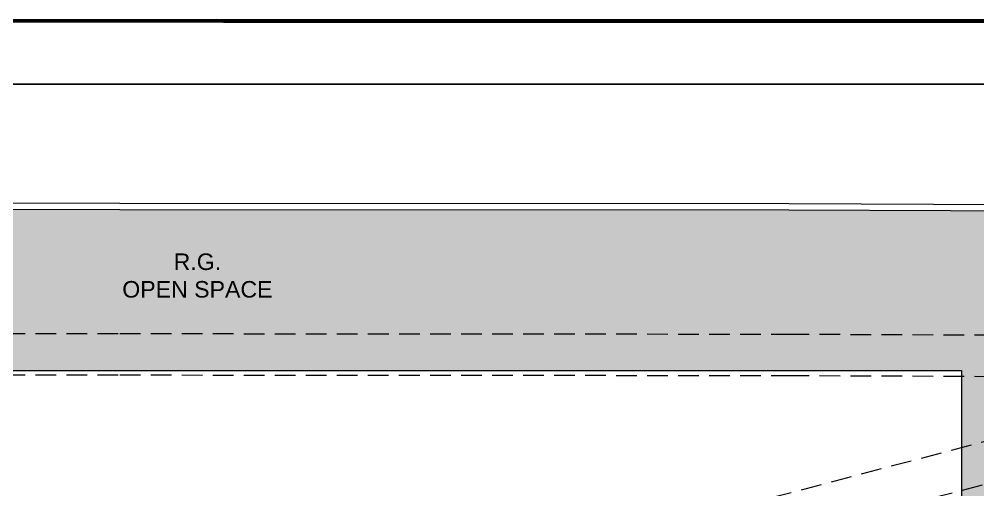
# Model space of a CAD drawing. Header units: inches. Extents: x 27644242 to 29005101, y -955243 to 216979.
# Drawn here: x 28739331 to 28774097, y -818233 to -801172 of the extents above; entities that cross this region are included whole.
import ezdxf

# ---------------------------------------------------------------- set-up
doc = ezdxf.new("R2010")
doc.units = ezdxf.units.IN
doc.header["$MEASUREMENT"] = 0
doc.linetypes.add('01-Xref Col Podium Lvl-1$0$HIDDEN', pattern=[0.375, 0.25, -0.125])
doc.layers.get('Defpoints').update_dxf_attribs({"color": 8})
doc.layers.add('ELEVATION', color=40, linetype='Continuous', lineweight=13)
doc.layers.add('RVA Site Boundary', color=17, linetype='Continuous', lineweight=15)
doc.layers.add('HATCH', color=9, linetype='Continuous')
doc.layers.add('text', color=7, linetype='Continuous')
doc.styles.add('AMITS', font='arial.ttf')

msp = doc.modelspace()

# ---------------------------------------------------------------- hatches: boundary and pattern name
at = {"layer": 'HATCH', "ltscale": 500, "true_color": 0x1f7f00, "transparency": 33554508}
h = msp.add_hatch(color=86, dxfattribs=at)
h.dxf.hatch_style = 1
h.paths.add_polyline_path([(28779889.84878924, -821147.8890416635), (28786372.80866555, -819430.0440009534), (28789422.17884777, -818681.4083542805), (28792994.83357248, -817944.8349494407), (28793157.15560145, -817911.3163121947), (28793126.05552679, -817778.8119487932), (28790698.81821782, -808186.0544083782), (28767243.48830008, -808088.0794136175), (28742984.13938398, -808069.1039027586), (28728662.28131609, -808063.8055530674), (28716553.18117888, -808099.5167123155), (28716553.18117888, -813902.1228946815), (28773507.89614654, -813902.1228946815), (28773507.89614654, -822987.3342835439)])

# ---------------------------------------------------------------- linework, layer by layer
at = {"layer": 'Defpoints', "linetype": 'Continuous', "const_width": 154.4264220221692}
msp.add_lwpolyline([(28798160.52800938, -801249.244921484), (28798160.52800747, -875499.2449214542), (28689573.81142186, -875499.2449191445), (28689573.81142377, -801249.2449191818)], close=True, dxfattribs=at)
at = {"layer": 'Defpoints', "color": 6, "ltscale": 500}
msp.add_lwpolyline([(28689580.45461486, -851821.228513943), (28798167.17119952, -851821.228513943), (28798167.17119952, -803526.0324533742), (28689580.45461486, -803526.0324533742)], close=True, dxfattribs=at)
at = {"layer": 'ELEVATION', "ltscale": 500}
msp.add_lwpolyline([(28716553.18117888, -808073.4599723883), (28716553.18117888, -813902.1228946815), (28773507.89614654, -813902.1228946815), (28773507.89614654, -822913.3810114947)], dxfattribs=at)
at = {"layer": 'RVA Site Boundary', "ltscale": 500}
for points in [[(28728661.98471227, -807833.8054276032), (28742984.27188898, -807839.1039360447), (28767244.0586145, -807858.0797893521), (28790878.05914157, -807956.8011071051), (28793349.51626961, -817724.3211239201), (28793435.05908176, -818088.7831385524)], [(28728661.98471227, -807833.8054276032), (28742984.27188898, -807839.1039360445), (28767244.0586145, -807858.0797893521), (28790878.05914157, -807956.8011071051), (28793349.51626961, -817724.3211239201), (28793435.05908176, -818088.7831385524)]]:
    msp.add_lwpolyline(points, dxfattribs=at)
at = {"layer": 'RVA Site Boundary', "color": 5, "ltscale": 500}
for points in [[(28728661.98471227, -807833.8054276002), (28742984.27188898, -807839.1039360431), (28767244.0586145, -807858.0797893521), (28790878.05914157, -807956.8011071053)], [(28728662.28131609, -808063.8055530675), (28742984.13938398, -808069.1039027586), (28767243.48830008, -808088.0794136175), (28790698.81821782, -808186.0544083782)]]:
    msp.add_lwpolyline(points, dxfattribs=at)
at = {"layer": 'RVA Site Boundary', "linetype": '01-Xref Col Podium Lvl-1$0$HIDDEN', "ltscale": 3000}
for points in [[(28728668.08443358, -812563.8080078613), (28742981.54706446, -812569.103251673), (28767232.32996485, -812588.0720622481), (28787191.93057929, -812671.445085458), (28787650.25314726, -814482.795485168), (28785259.94735159, -815069.6275252786), (28778690.25506888, -816810.4547897018), (28775344.88423221, -817774.6779377488), (28768106.52557391, -819684.5458307746), (28770492.42657816, -829638.746948686), (28771116.3022439, -832203.9089716903), (28768872.10574103, -831659.1306444022), (28763115.22133409, -833505.3640918804), (28761838.70662969, -833838.733228774), (28755905.89056372, -833672.8080625318), (28749977.85867859, -833868.0667593209), (28749256.89762315, -833933.7618180683), (28741955.48243101, -834350.647306965), (28733624.94699171, -835108.9421710114)], [(28728670.01880607, -814063.8088261257), (28742980.68295795, -814069.1030346446), (28767228.61051977, -814088.0696117918), (28782861.60407977, -814153.3700133425), (28778290.39049542, -815364.6433723813), (28774945.77737181, -816328.6481277593), (28766306.06871636, -818608.2674372012), (28769034.32433348, -829990.8038733113), (28769076.75035139, -830165.2450575063), (28768815.87018809, -830101.9164413176), (28762696.3597922, -832064.444082394), (28761666.73285643, -832333.3370624098), (28755902.16416846, -832172.1173301225), (28749885.03135962, -832370.3108509111), (28749146.05396881, -832437.6475853103), (28741844.70976389, -832854.5290210831), (28733400.47401942, -833623.1735628997)]]:
    msp.add_lwpolyline(points, dxfattribs=at)

# ---------------------------------------------------------------- texts
at = {"layer": 'text', "ltscale": 100, "insert": (28737584.73888822, -809664.6398308945), "char_height": 600, "width": 16420.0712127998, "attachment_point": 1, "style": 'AMITS'}
msp.add_mtext('\\pxqc;R.G.\\POPEN SPACE', dxfattribs=at)

doc.saveas('drawing.dxf')
